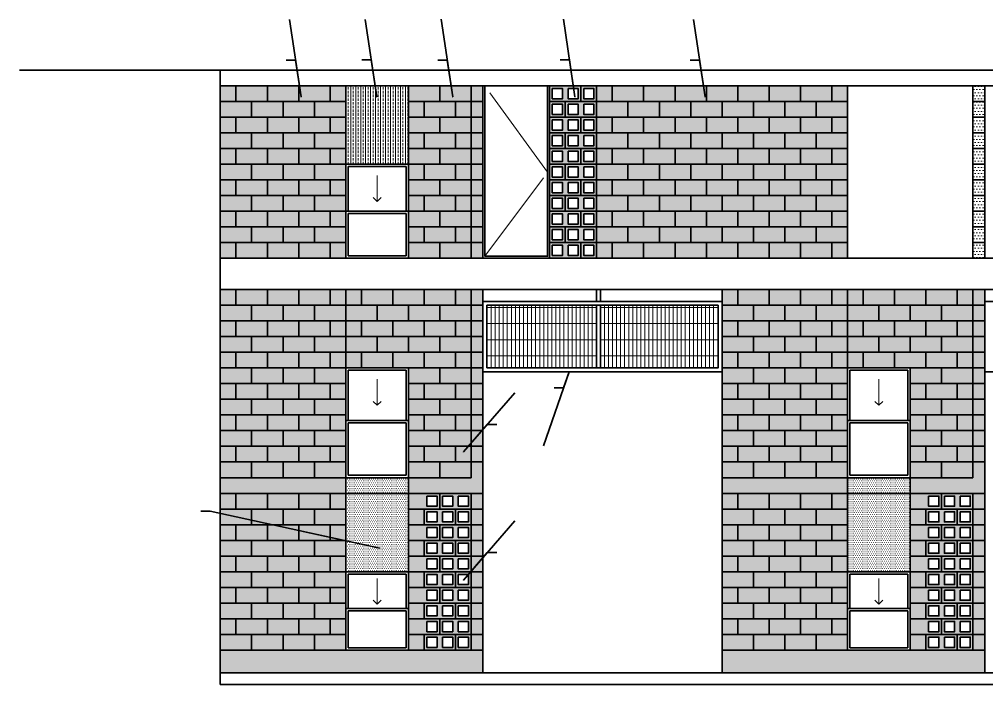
# Model space of a CAD drawing. Header units: metres. Extents: x -255 to -21, y -639 to -244.
# Drawn here: x -46.11 to -33.77, y -267.94 to -259.45 of the extents above; entities that cross this region are included whole.
import ezdxf

# ---------------------------------------------------------------- set-up
doc = ezdxf.new("R2010")
doc.units = ezdxf.units.M
doc.header["$LTSCALE"] = 5
doc.header["$MEASUREMENT"] = 0
doc.linetypes.add('HIDDEN', pattern=[0.375, 0.25, -0.125])
doc.layers.get('0').update_dxf_attribs({"color": 30})
for name, color, linetype, lineweight in [('A-ANNO-NOTE', 7, 'Continuous', 35), ('A-ELEV-MBE1', 7, 'Continuous', 35), ('A-ELEV-OVHD', 3, 'HIDDEN', 18), ('A-ELEV-PATT', 8, 'Continuous', 18), ('A-SECT-MCUT', 7, 'Continuous', 35)]:
    doc.layers.add(name, color=color, linetype=linetype, lineweight=lineweight)
doc.styles.add('E-ROMANS', font='romans.shx', dxfattribs={"width": 0.8})
doc.dimstyles.new('E-0200_TICK_12', dxfattribs={"dimscale": 0.001, "dimtxt": 240, "dimasz": 240, "dimexe": 120, "dimexo": 80, "dimgap": 120, "dimtad": 0, "dimzin": 0, "dimdsep": 46, "dimtxsty": 'E-ROMANS', "dimblk": 'OBLIQUE', "dimcen": 120, "dimclrd": 256, "dimclre": 256, "dimclrt": 256, "dimadec": 0, "dimazin": 0, "dimtfac": 1, "dimtmove": 1, "dimatfit": 3, "dimldrblk": 'OPEN90', "dimfxl": 1, "dimtfill": 1, "dimtolj": 1, "dimtzin": 0, "dimlwd": -1, "dimarcsym": 0})
pattern_1 = [(270, (0, 0), (0.05159375, -9e-18), []), (0, (0, 0), (5e-17, 0.206375), [])]
pattern_2 = [(180, (0, 0), (-0.01984375, -0.0396875), [0, -0.0396875])]

# ---------------------------------------------------------------- blocks, each defined once
blk = doc.blocks.new('_Oblique')
at = {"color": 0, "linetype": 'ByBlock', "lineweight": -2}
blk.add_line((-0.5, -0.5), (0.5, 0.5), dxfattribs=at)

msp = doc.modelspace()

# ---------------------------------------------------------------- hatches: boundary and pattern name
at = {"layer": 'A-ELEV-PATT'}
h = msp.add_hatch(dxfattribs=at)
h.set_pattern_fill('DOTS', color=256, scale=0.025, style=0)
h.set_pattern_definition(pattern_2)
h.paths.add_polyline_path([(-41.143, -262.501), (-40.193, -262.501), (-40.193, -260.301), (-41.143, -260.301)])
h.paths.add_polyline_path([(-43.543, -262.501), (-41.943, -262.501), (-41.943, -260.301), (-43.543, -260.301)])
h = msp.add_hatch(dxfattribs=at)
h.set_pattern_fill('BRASS', color=256, scale=0.01, angle=90, style=0)
h.set_pattern_definition([(270, (-15.4, 0), (0.0635, -1e-17), []), (270, (-15.36825, -6e-18), (0.0635, -1e-17), [0.03175, -0.015875])])
h.paths.add_polyline_path([(-41.943, -261.301), (-41.143, -261.301), (-41.143, -260.301), (-41.943, -260.301)])
h = msp.add_hatch(dxfattribs=at)
h.set_pattern_fill('DOTS', color=256, scale=0.025, style=0)
h.set_pattern_definition(pattern_2)
h.paths.add_polyline_path([(-37.143, -262.501), (-35.543, -262.501), (-35.543, -260.301), (-37.143, -260.301), (-39.343, -260.301), (-39.343, -262.501)])
h.paths.add_polyline_path([(-38.778, -261.536), (-38.778, -261.666), (-38.908, -261.666), (-38.908, -261.536)], flags=16)
h.paths.add_polyline_path([(-38.778, -261.466), (-38.908, -261.466), (-38.908, -261.336), (-38.778, -261.336)], flags=16)
h.paths.add_polyline_path([(-38.778, -261.736), (-38.778, -261.866), (-38.908, -261.866), (-38.908, -261.736)], flags=16)
h.paths.add_polyline_path([(-38.778, -261.266), (-38.908, -261.266), (-38.908, -261.136), (-38.778, -261.136)], flags=16)
h.paths.add_polyline_path([(-38.778, -261.936), (-38.778, -262.066), (-38.908, -262.066), (-38.908, -261.936)], flags=16)
h.paths.add_polyline_path([(-38.778, -261.066), (-38.908, -261.066), (-38.908, -260.936), (-38.778, -260.936)], flags=16)
h.paths.add_polyline_path([(-38.778, -262.136), (-38.778, -262.266), (-38.908, -262.266), (-38.908, -262.136)], flags=16)
h.paths.add_polyline_path([(-38.778, -260.866), (-38.908, -260.866), (-38.908, -260.736), (-38.778, -260.736)], flags=16)
h.paths.add_polyline_path([(-38.978, -261.536), (-38.978, -261.666), (-39.108, -261.666), (-39.108, -261.536)], flags=16)
h.paths.add_polyline_path([(-38.978, -261.466), (-39.108, -261.466), (-39.108, -261.336), (-38.978, -261.336)], flags=16)
h.paths.add_polyline_path([(-38.778, -262.336), (-38.778, -262.466), (-38.908, -262.466), (-38.908, -262.336)], flags=16)
h.paths.add_polyline_path([(-38.978, -261.736), (-38.978, -261.866), (-39.108, -261.866), (-39.108, -261.736)], flags=16)
h.paths.add_polyline_path([(-38.978, -261.266), (-39.108, -261.266), (-39.108, -261.136), (-38.978, -261.136)], flags=16)
h.paths.add_polyline_path([(-38.778, -260.666), (-38.908, -260.666), (-38.908, -260.536), (-38.778, -260.536)], flags=16)
h.paths.add_polyline_path([(-38.978, -261.936), (-38.978, -262.066), (-39.108, -262.066), (-39.108, -261.936)], flags=16)
h.paths.add_polyline_path([(-38.978, -261.066), (-39.108, -261.066), (-39.108, -260.936), (-38.978, -260.936)], flags=16)
h.paths.add_polyline_path([(-38.978, -262.136), (-38.978, -262.266), (-39.108, -262.266), (-39.108, -262.136)], flags=16)
h.paths.add_polyline_path([(-38.978, -260.866), (-39.108, -260.866), (-39.108, -260.736), (-38.978, -260.736)], flags=16)
h.paths.add_polyline_path([(-38.778, -260.466), (-38.908, -260.466), (-38.908, -260.336), (-38.778, -260.336)], flags=16)
h.paths.add_polyline_path([(-38.978, -262.336), (-38.978, -262.466), (-39.108, -262.466), (-39.108, -262.336)], flags=16)
h.paths.add_polyline_path([(-38.978, -260.666), (-39.108, -260.666), (-39.108, -260.536), (-38.978, -260.536)], flags=16)
h.paths.add_polyline_path([(-39.178, -261.536), (-39.178, -261.666), (-39.308, -261.666), (-39.308, -261.536)], flags=16)
h.paths.add_polyline_path([(-39.178, -261.466), (-39.308, -261.466), (-39.308, -261.336), (-39.178, -261.336)], flags=16)
h.paths.add_polyline_path([(-39.178, -261.736), (-39.178, -261.866), (-39.308, -261.866), (-39.308, -261.736)], flags=16)
h.paths.add_polyline_path([(-39.178, -261.266), (-39.308, -261.266), (-39.308, -261.136), (-39.178, -261.136)], flags=16)
h.paths.add_polyline_path([(-39.178, -261.936), (-39.178, -262.066), (-39.308, -262.066), (-39.308, -261.936)], flags=16)
h.paths.add_polyline_path([(-39.178, -261.066), (-39.308, -261.066), (-39.308, -260.936), (-39.178, -260.936)], flags=16)
h.paths.add_polyline_path([(-38.978, -260.466), (-39.108, -260.466), (-39.108, -260.336), (-38.978, -260.336)], flags=16)
h.paths.add_polyline_path([(-39.178, -262.136), (-39.178, -262.266), (-39.308, -262.266), (-39.308, -262.136)], flags=16)
h.paths.add_polyline_path([(-39.178, -260.866), (-39.308, -260.866), (-39.308, -260.736), (-39.178, -260.736)], flags=16)
h.paths.add_polyline_path([(-39.178, -262.336), (-39.178, -262.466), (-39.308, -262.466), (-39.308, -262.336)], flags=16)
h.paths.add_polyline_path([(-39.178, -260.666), (-39.308, -260.666), (-39.308, -260.536), (-39.178, -260.536)], flags=16)
h.paths.add_polyline_path([(-39.178, -260.466), (-39.308, -260.466), (-39.308, -260.336), (-39.178, -260.336)], flags=16)
h = msp.add_hatch(dxfattribs=at)
h.set_pattern_fill('DOTS', color=256, scale=0.025, style=0)
h.set_pattern_definition(pattern_2)
h.paths.add_polyline_path([(-33.943, -262.501), (-33.793, -262.501), (-33.793, -260.301), (-33.943, -260.301)])
h = msp.add_hatch(dxfattribs=at)
h.set_pattern_fill('DOTS', color=256, scale=0.025, style=0)
h.set_pattern_definition([(180, (-12.8, 0), (-0.01984375, -0.0396875), [0, -0.0396875])])
h.paths.add_polyline_path([(-43.543, -267.792), (-40.193, -267.792), (-40.193, -262.901), (-43.543, -262.901)])
h.paths.add_polyline_path([(-41.943, -263.901), (-41.143, -263.901), (-41.143, -267.501), (-41.943, -267.501)], flags=16)
h.paths.add_polyline_path([(-40.908, -265.736), (-40.778, -265.736), (-40.778, -265.866), (-40.908, -265.866)], flags=16)
h.paths.add_polyline_path([(-40.908, -265.666), (-40.908, -265.536), (-40.778, -265.536), (-40.778, -265.666)], flags=16)
h.paths.add_polyline_path([(-40.908, -265.936), (-40.778, -265.936), (-40.778, -266.066), (-40.908, -266.066)], flags=16)
h.paths.add_polyline_path([(-40.908, -266.136), (-40.778, -266.136), (-40.778, -266.266), (-40.908, -266.266)], flags=16)
h.paths.add_polyline_path([(-40.908, -266.336), (-40.778, -266.336), (-40.778, -266.466), (-40.908, -266.466)], flags=16)
h.paths.add_polyline_path([(-40.908, -266.536), (-40.778, -266.536), (-40.778, -266.666), (-40.908, -266.666)], flags=16)
h.paths.add_polyline_path([(-40.708, -265.736), (-40.578, -265.736), (-40.578, -265.866), (-40.708, -265.866)], flags=16)
h.paths.add_polyline_path([(-40.708, -265.666), (-40.708, -265.536), (-40.578, -265.536), (-40.578, -265.666)], flags=16)
h.paths.add_polyline_path([(-40.708, -265.936), (-40.578, -265.936), (-40.578, -266.066), (-40.708, -266.066)], flags=16)
h.paths.add_polyline_path([(-40.708, -266.136), (-40.578, -266.136), (-40.578, -266.266), (-40.708, -266.266)], flags=16)
h.paths.add_polyline_path([(-40.908, -266.736), (-40.778, -266.736), (-40.778, -266.866), (-40.908, -266.866)], flags=16)
h.paths.add_polyline_path([(-40.708, -266.336), (-40.578, -266.336), (-40.578, -266.466), (-40.708, -266.466)], flags=16)
h.paths.add_polyline_path([(-40.708, -266.536), (-40.578, -266.536), (-40.578, -266.666), (-40.708, -266.666)], flags=16)
h.paths.add_polyline_path([(-40.908, -266.936), (-40.778, -266.936), (-40.778, -267.066), (-40.908, -267.066)], flags=16)
h.paths.add_polyline_path([(-40.508, -265.736), (-40.378, -265.736), (-40.378, -265.866), (-40.508, -265.866)], flags=16)
h.paths.add_polyline_path([(-40.508, -265.666), (-40.508, -265.536), (-40.378, -265.536), (-40.378, -265.666)], flags=16)
h.paths.add_polyline_path([(-40.508, -265.936), (-40.378, -265.936), (-40.378, -266.066), (-40.508, -266.066)], flags=16)
h.paths.add_polyline_path([(-40.708, -266.736), (-40.578, -266.736), (-40.578, -266.866), (-40.708, -266.866)], flags=16)
h.paths.add_polyline_path([(-40.508, -266.136), (-40.378, -266.136), (-40.378, -266.266), (-40.508, -266.266)], flags=16)
h.paths.add_polyline_path([(-40.908, -267.136), (-40.778, -267.136), (-40.778, -267.266), (-40.908, -267.266)], flags=16)
h.paths.add_polyline_path([(-40.508, -266.336), (-40.378, -266.336), (-40.378, -266.466), (-40.508, -266.466)], flags=16)
h.paths.add_polyline_path([(-40.708, -266.936), (-40.578, -266.936), (-40.578, -267.066), (-40.708, -267.066)], flags=16)
h.paths.add_polyline_path([(-40.508, -266.536), (-40.378, -266.536), (-40.378, -266.666), (-40.508, -266.666)], flags=16)
h.paths.add_polyline_path([(-40.908, -267.336), (-40.778, -267.336), (-40.778, -267.466), (-40.908, -267.466)], flags=16)
h.paths.add_polyline_path([(-40.508, -266.736), (-40.378, -266.736), (-40.378, -266.866), (-40.508, -266.866)], flags=16)
h.paths.add_polyline_path([(-40.708, -267.136), (-40.578, -267.136), (-40.578, -267.266), (-40.708, -267.266)], flags=16)
h.paths.add_polyline_path([(-40.508, -266.936), (-40.378, -266.936), (-40.378, -267.066), (-40.508, -267.066)], flags=16)
h.paths.add_polyline_path([(-40.708, -267.336), (-40.578, -267.336), (-40.578, -267.466), (-40.708, -267.466)], flags=16)
h.paths.add_polyline_path([(-40.508, -267.136), (-40.378, -267.136), (-40.378, -267.266), (-40.508, -267.266)], flags=16)
h.paths.add_polyline_path([(-40.508, -267.336), (-40.378, -267.336), (-40.378, -267.466), (-40.508, -267.466)], flags=16)
h = msp.add_hatch(dxfattribs=at)
h.set_pattern_fill('DOTS', color=256, scale=0.025, style=0)
h.set_pattern_definition([(180, (-6.4, 0), (-0.01984375, -0.0396875), [0, -0.0396875])])
h.paths.add_polyline_path([(-37.143, -267.792), (-33.793, -267.792), (-33.793, -262.901), (-37.143, -262.901)])
h.paths.add_polyline_path([(-35.543, -263.901), (-34.743, -263.901), (-34.743, -267.501), (-35.543, -267.501)], flags=16)
h.paths.add_polyline_path([(-34.508, -265.736), (-34.378, -265.736), (-34.378, -265.866), (-34.508, -265.866)], flags=16)
h.paths.add_polyline_path([(-34.508, -265.666), (-34.508, -265.536), (-34.378, -265.536), (-34.378, -265.666)], flags=16)
h.paths.add_polyline_path([(-34.508, -265.936), (-34.378, -265.936), (-34.378, -266.066), (-34.508, -266.066)], flags=16)
h.paths.add_polyline_path([(-34.508, -266.136), (-34.378, -266.136), (-34.378, -266.266), (-34.508, -266.266)], flags=16)
h.paths.add_polyline_path([(-34.508, -266.336), (-34.378, -266.336), (-34.378, -266.466), (-34.508, -266.466)], flags=16)
h.paths.add_polyline_path([(-34.508, -266.536), (-34.378, -266.536), (-34.378, -266.666), (-34.508, -266.666)], flags=16)
h.paths.add_polyline_path([(-34.308, -265.736), (-34.178, -265.736), (-34.178, -265.866), (-34.308, -265.866)], flags=16)
h.paths.add_polyline_path([(-34.308, -265.666), (-34.308, -265.536), (-34.178, -265.536), (-34.178, -265.666)], flags=16)
h.paths.add_polyline_path([(-34.308, -265.936), (-34.178, -265.936), (-34.178, -266.066), (-34.308, -266.066)], flags=16)
h.paths.add_polyline_path([(-34.308, -266.136), (-34.178, -266.136), (-34.178, -266.266), (-34.308, -266.266)], flags=16)
h.paths.add_polyline_path([(-34.508, -266.736), (-34.378, -266.736), (-34.378, -266.866), (-34.508, -266.866)], flags=16)
h.paths.add_polyline_path([(-34.308, -266.336), (-34.178, -266.336), (-34.178, -266.466), (-34.308, -266.466)], flags=16)
h.paths.add_polyline_path([(-34.308, -266.536), (-34.178, -266.536), (-34.178, -266.666), (-34.308, -266.666)], flags=16)
h.paths.add_polyline_path([(-34.508, -266.936), (-34.378, -266.936), (-34.378, -267.066), (-34.508, -267.066)], flags=16)
h.paths.add_polyline_path([(-34.108, -265.736), (-33.978, -265.736), (-33.978, -265.866), (-34.108, -265.866)], flags=16)
h.paths.add_polyline_path([(-34.108, -265.666), (-34.108, -265.536), (-33.978, -265.536), (-33.978, -265.666)], flags=16)
h.paths.add_polyline_path([(-34.108, -265.936), (-33.978, -265.936), (-33.978, -266.066), (-34.108, -266.066)], flags=16)
h.paths.add_polyline_path([(-34.308, -266.736), (-34.178, -266.736), (-34.178, -266.866), (-34.308, -266.866)], flags=16)
h.paths.add_polyline_path([(-34.108, -266.136), (-33.978, -266.136), (-33.978, -266.266), (-34.108, -266.266)], flags=16)
h.paths.add_polyline_path([(-34.508, -267.136), (-34.378, -267.136), (-34.378, -267.266), (-34.508, -267.266)], flags=16)
h.paths.add_polyline_path([(-34.108, -266.336), (-33.978, -266.336), (-33.978, -266.466), (-34.108, -266.466)], flags=16)
h.paths.add_polyline_path([(-34.308, -266.936), (-34.178, -266.936), (-34.178, -267.066), (-34.308, -267.066)], flags=16)
h.paths.add_polyline_path([(-34.108, -266.536), (-33.978, -266.536), (-33.978, -266.666), (-34.108, -266.666)], flags=16)
h.paths.add_polyline_path([(-34.508, -267.336), (-34.378, -267.336), (-34.378, -267.466), (-34.508, -267.466)], flags=16)
h.paths.add_polyline_path([(-34.108, -266.736), (-33.978, -266.736), (-33.978, -266.866), (-34.108, -266.866)], flags=16)
h.paths.add_polyline_path([(-34.308, -267.136), (-34.178, -267.136), (-34.178, -267.266), (-34.308, -267.266)], flags=16)
h.paths.add_polyline_path([(-34.108, -266.936), (-33.978, -266.936), (-33.978, -267.066), (-34.108, -267.066)], flags=16)
h.paths.add_polyline_path([(-34.308, -267.336), (-34.178, -267.336), (-34.178, -267.466), (-34.308, -267.466)], flags=16)
h.paths.add_polyline_path([(-34.108, -267.136), (-33.978, -267.136), (-33.978, -267.266), (-34.108, -267.266)], flags=16)
h.paths.add_polyline_path([(-34.108, -267.336), (-33.978, -267.336), (-33.978, -267.466), (-34.108, -267.466)], flags=16)
h = msp.add_hatch(dxfattribs=at)
h.set_pattern_fill('GRATE', color=256, scale=0.065, angle=90, style=0)
h.set_pattern_definition(pattern_1)
h.paths.add_polyline_path([(-40.143, -263.901), (-38.743, -263.901), (-38.743, -263.101), (-40.143, -263.101)])
h = msp.add_hatch(dxfattribs=at)
h.set_pattern_fill('GRATE', color=256, scale=0.065, angle=90, style=0)
h.set_pattern_definition(pattern_1)
h.paths.add_polyline_path([(-37.193, -263.101), (-38.693, -263.101), (-38.693, -263.901), (-37.193, -263.901)])
h = msp.add_hatch(dxfattribs=at)
h.set_pattern_fill('DOTS', color=256, scale=0.015, style=0)
h.set_pattern_definition([(180, (-12.8, 2e-13), (-0.01190625, -0.0238125), [0, -0.0238125])])
h.paths.add_polyline_path([(-41.943, -266.501), (-41.143, -266.501), (-41.143, -265.301), (-41.943, -265.301)])
h = msp.add_hatch(dxfattribs=at)
h.set_pattern_fill('DOTS', color=256, scale=0.015, style=0)
h.set_pattern_definition([(180, (-6.4, 0), (-0.01190625, -0.0238125), [0, -0.0238125])])
h.paths.add_polyline_path([(-35.543, -266.501), (-34.743, -266.501), (-34.743, -265.301), (-35.543, -265.301)])

# ---------------------------------------------------------------- linework, layer by layer
at = {"layer": 'A-ELEV-MBE1'}
for p, q in [((-43.543, -260.301), (-43.543, -260.101)), ((-43.543, -267.942), (-43.543, -260.301)), ((-43.543, -260.301), (-37.143, -260.301)), ((-43.343, -260.501), (-43.343, -260.301)), ((-42.943, -260.501), (-42.943, -260.301)), ((-42.543, -260.501), (-42.543, -260.301)), ((-42.143, -260.501), (-42.143, -260.301)), ((-41.943, -262.501), (-41.943, -260.301)), ((-41.143, -260.301), (-41.143, -262.501)), ((-40.743, -260.501), (-40.743, -260.301)), ((-40.343, -262.501), (-40.343, -260.301)), ((-40.193, -262.501), (-40.193, -260.301)), ((-39.343, -262.501), (-39.343, -260.301)), ((-38.943, -260.501), (-38.943, -260.301)), ((-38.743, -262.501), (-38.743, -260.301)), ((-38.543, -260.501), (-38.543, -260.301)), ((-38.143, -260.501), (-38.143, -260.301)), ((-37.743, -260.501), (-37.743, -260.301)), ((-37.343, -260.501), (-37.343, -260.301)), ((-37.143, -260.301), (-24.193, -260.301)), ((-36.943, -260.501), (-36.943, -260.301)), ((-36.543, -260.501), (-36.543, -260.301)), ((-36.143, -260.501), (-36.143, -260.301)), ((-35.743, -260.501), (-35.743, -260.301)), ((-35.647, -260.301), (-34.797, -260.301)), ((-35.543, -262.501), (-35.543, -260.301)), ((-33.943, -262.501), (-33.943, -260.301)), ((-33.793, -262.501), (-33.793, -260.301)), ((-43.543, -260.501), (-41.943, -260.501)), ((-43.143, -260.701), (-43.143, -260.501)), ((-42.743, -260.701), (-42.743, -260.501)), ((-42.343, -260.701), (-42.343, -260.501)), ((-41.143, -260.501), (-40.193, -260.501)), ((-40.943, -260.701), (-40.943, -260.501)), ((-40.543, -260.701), (-40.543, -260.501)), ((-38.743, -260.501), (-39.343, -260.501)), ((-39.143, -260.701), (-39.143, -260.501)), ((-38.743, -260.501), (-35.543, -260.501)), ((-38.343, -260.701), (-38.343, -260.501)), ((-37.943, -260.701), (-37.943, -260.501)), ((-37.543, -260.701), (-37.543, -260.501)), ((-37.143, -260.701), (-37.143, -260.501)), ((-36.743, -260.701), (-36.743, -260.501)), ((-36.343, -260.701), (-36.343, -260.501)), ((-35.943, -260.701), (-35.943, -260.501)), ((-33.943, -260.501), (-33.793, -260.501)), ((-43.543, -260.701), (-41.943, -260.701)), ((-43.343, -260.901), (-43.343, -260.701)), ((-42.943, -260.901), (-42.943, -260.701)), ((-42.543, -260.901), (-42.543, -260.701)), ((-42.143, -260.901), (-42.143, -260.701)), ((-41.143, -260.701), (-40.193, -260.701)), ((-40.743, -260.901), (-40.743, -260.701)), ((-38.743, -260.701), (-39.343, -260.701)), ((-38.943, -260.901), (-38.943, -260.701)), ((-38.743, -260.701), (-35.543, -260.701)), ((-38.543, -260.901), (-38.543, -260.701)), ((-38.143, -260.901), (-38.143, -260.701)), ((-37.743, -260.901), (-37.743, -260.701)), ((-37.343, -260.901), (-37.343, -260.701)), ((-36.943, -260.901), (-36.943, -260.701)), ((-36.543, -260.901), (-36.543, -260.701)), ((-36.143, -260.901), (-36.143, -260.701)), ((-35.743, -260.901), (-35.743, -260.701)), ((-33.943, -260.701), (-33.793, -260.701)), ((-43.543, -260.901), (-41.943, -260.901)), ((-43.143, -261.101), (-43.143, -260.901)), ((-42.743, -261.101), (-42.743, -260.901)), ((-42.343, -261.101), (-42.343, -260.901)), ((-41.143, -260.901), (-40.193, -260.901)), ((-40.943, -261.101), (-40.943, -260.901)), ((-40.543, -261.101), (-40.543, -260.901)), ((-38.743, -260.901), (-39.343, -260.901)), ((-39.143, -261.101), (-39.143, -260.901)), ((-38.743, -260.901), (-35.543, -260.901)), ((-38.343, -261.101), (-38.343, -260.901)), ((-37.943, -261.101), (-37.943, -260.901)), ((-37.543, -261.101), (-37.543, -260.901)), ((-37.143, -261.101), (-37.143, -260.901)), ((-36.743, -261.101), (-36.743, -260.901)), ((-36.343, -261.101), (-36.343, -260.901)), ((-35.943, -261.101), (-35.943, -260.901)), ((-33.943, -260.901), (-33.793, -260.901)), ((-43.543, -261.101), (-41.943, -261.101)), ((-43.343, -261.301), (-43.343, -261.101)), ((-42.943, -261.301), (-42.943, -261.101)), ((-42.543, -261.301), (-42.543, -261.101)), ((-42.143, -261.301), (-42.143, -261.101)), ((-41.143, -261.101), (-40.193, -261.101)), ((-40.743, -261.301), (-40.743, -261.101)), ((-38.743, -261.101), (-39.343, -261.101)), ((-38.943, -261.301), (-38.943, -261.101)), ((-38.743, -261.101), (-35.543, -261.101)), ((-38.543, -261.301), (-38.543, -261.101)), ((-38.143, -261.301), (-38.143, -261.101)), ((-37.743, -261.301), (-37.743, -261.101)), ((-37.343, -261.301), (-37.343, -261.101)), ((-36.943, -261.301), (-36.943, -261.101)), ((-36.543, -261.301), (-36.543, -261.101)), ((-36.143, -261.301), (-36.143, -261.101)), ((-35.743, -261.301), (-35.743, -261.101)), ((-33.943, -261.101), (-33.793, -261.101)), ((-43.543, -261.301), (-41.943, -261.301)), ((-43.143, -261.501), (-43.143, -261.301)), ((-42.743, -261.501), (-42.743, -261.301)), ((-42.343, -261.501), (-42.343, -261.301)), ((-41.943, -261.301), (-41.143, -261.301)), ((-41.143, -261.301), (-40.193, -261.301)), ((-40.943, -261.501), (-40.943, -261.301)), ((-40.543, -261.501), (-40.543, -261.301)), ((-38.743, -261.301), (-39.343, -261.301)), ((-39.143, -261.501), (-39.143, -261.301)), ((-38.743, -261.301), (-35.543, -261.301)), ((-38.343, -261.501), (-38.343, -261.301)), ((-37.943, -261.501), (-37.943, -261.301)), ((-37.543, -261.501), (-37.543, -261.301)), ((-37.143, -261.501), (-37.143, -261.301)), ((-36.743, -261.501), (-36.743, -261.301)), ((-36.343, -261.501), (-36.343, -261.301)), ((-35.943, -261.501), (-35.943, -261.301)), ((-33.943, -261.301), (-33.793, -261.301)), ((-41.913, -261.331), (-41.173, -261.331)), ((-41.913, -261.901), (-41.913, -261.331)), ((-41.173, -261.901), (-41.173, -261.331)), ((-43.543, -261.501), (-41.943, -261.501)), ((-43.343, -261.701), (-43.343, -261.501)), ((-42.943, -261.701), (-42.943, -261.501)), ((-42.543, -261.701), (-42.543, -261.501)), ((-42.143, -261.701), (-42.143, -261.501)), ((-41.143, -261.501), (-40.193, -261.501)), ((-40.743, -261.701), (-40.743, -261.501)), ((-38.743, -261.501), (-39.343, -261.501)), ((-38.943, -261.701), (-38.943, -261.501)), ((-38.743, -261.501), (-35.543, -261.501)), ((-38.543, -261.701), (-38.543, -261.501)), ((-38.143, -261.701), (-38.143, -261.501)), ((-37.743, -261.701), (-37.743, -261.501)), ((-37.343, -261.701), (-37.343, -261.501)), ((-36.943, -261.701), (-36.943, -261.501)), ((-36.543, -261.701), (-36.543, -261.501)), ((-36.143, -261.701), (-36.143, -261.501)), ((-35.743, -261.701), (-35.743, -261.501)), ((-33.943, -261.501), (-33.793, -261.501)), ((-43.543, -261.701), (-41.943, -261.701)), ((-43.143, -261.901), (-43.143, -261.701)), ((-42.743, -261.901), (-42.743, -261.701)), ((-42.343, -261.901), (-42.343, -261.701)), ((-41.143, -261.701), (-40.193, -261.701)), ((-40.943, -261.901), (-40.943, -261.701)), ((-40.543, -261.901), (-40.543, -261.701)), ((-38.743, -261.701), (-39.343, -261.701)), ((-39.143, -261.901), (-39.143, -261.701)), ((-38.743, -261.701), (-35.543, -261.701)), ((-38.343, -261.901), (-38.343, -261.701)), ((-37.943, -261.901), (-37.943, -261.701)), ((-37.543, -261.901), (-37.543, -261.701)), ((-37.143, -261.901), (-37.143, -261.701)), ((-36.743, -261.901), (-36.743, -261.701)), ((-36.343, -261.901), (-36.343, -261.701)), ((-35.943, -261.901), (-35.943, -261.701)), ((-33.943, -261.701), (-33.793, -261.701)), ((-43.543, -261.901), (-41.943, -261.901)), ((-43.343, -262.101), (-43.343, -261.901)), ((-42.943, -262.101), (-42.943, -261.901)), ((-42.543, -262.101), (-42.543, -261.901)), ((-42.143, -262.101), (-42.143, -261.901)), ((-41.343, -261.901), (-40.193, -261.901)), ((-40.743, -262.101), (-40.743, -261.901)), ((-38.743, -261.901), (-39.343, -261.901)), ((-38.943, -262.101), (-38.943, -261.901)), ((-38.743, -261.901), (-35.543, -261.901)), ((-38.543, -262.101), (-38.543, -261.901)), ((-38.143, -262.101), (-38.143, -261.901)), ((-37.743, -262.101), (-37.743, -261.901)), ((-37.343, -262.101), (-37.343, -261.901)), ((-36.943, -262.101), (-36.943, -261.901)), ((-36.543, -262.101), (-36.543, -261.901)), ((-36.143, -262.101), (-36.143, -261.901)), ((-35.743, -262.101), (-35.743, -261.901)), ((-33.943, -261.901), (-33.793, -261.901)), ((-41.913, -262.471), (-41.913, -261.931)), ((-41.173, -262.471), (-41.173, -261.931)), ((-43.543, -262.101), (-41.943, -262.101)), ((-43.143, -262.301), (-43.143, -262.101)), ((-42.743, -262.301), (-42.743, -262.101)), ((-42.343, -262.301), (-42.343, -262.101)), ((-41.143, -262.101), (-40.193, -262.101)), ((-40.943, -262.301), (-40.943, -262.101)), ((-40.543, -262.301), (-40.543, -262.101)), ((-38.743, -262.101), (-39.343, -262.101)), ((-39.143, -262.301), (-39.143, -262.101)), ((-38.743, -262.101), (-35.543, -262.101)), ((-38.343, -262.301), (-38.343, -262.101)), ((-37.943, -262.301), (-37.943, -262.101)), ((-37.543, -262.301), (-37.543, -262.101)), ((-37.143, -262.301), (-37.143, -262.101)), ((-36.743, -262.301), (-36.743, -262.101)), ((-36.343, -262.301), (-36.343, -262.101)), ((-35.943, -262.301), (-35.943, -262.101)), ((-33.943, -262.101), (-33.793, -262.101)), ((-43.543, -262.301), (-41.943, -262.301)), ((-43.343, -262.501), (-43.343, -262.301)), ((-42.943, -262.501), (-42.943, -262.301)), ((-42.543, -262.501), (-42.543, -262.301)), ((-42.143, -262.501), (-42.143, -262.301)), ((-41.143, -262.301), (-40.193, -262.301)), ((-40.743, -262.501), (-40.743, -262.301)), ((-38.743, -262.301), (-39.343, -262.301)), ((-38.943, -262.501), (-38.943, -262.301)), ((-38.743, -262.301), (-35.543, -262.301)), ((-38.543, -262.501), (-38.543, -262.301)), ((-38.143, -262.501), (-38.143, -262.301)), ((-37.743, -262.501), (-37.743, -262.301)), ((-37.343, -262.501), (-37.343, -262.301)), ((-36.943, -262.501), (-36.943, -262.301)), ((-36.543, -262.501), (-36.543, -262.301)), ((-36.143, -262.501), (-36.143, -262.301)), ((-35.743, -262.501), (-35.743, -262.301)), ((-33.943, -262.301), (-33.793, -262.301)), ((-43.543, -262.501), (-37.143, -262.501)), ((-41.913, -262.471), (-41.173, -262.471)), ((-37.143, -262.501), (-24.193, -262.501)), ((-43.543, -262.901), (-37.143, -262.901)), ((-43.343, -263.101), (-43.343, -262.901)), ((-42.943, -263.101), (-42.943, -262.901)), ((-42.543, -263.101), (-42.543, -262.901)), ((-42.143, -263.101), (-42.143, -262.901)), ((-41.943, -263.901), (-41.943, -262.901)), ((-41.743, -263.101), (-41.743, -262.901)), ((-41.343, -263.101), (-41.343, -262.901)), ((-40.943, -263.101), (-40.943, -262.901)), ((-40.543, -263.101), (-40.543, -262.901)), ((-40.343, -265.101), (-40.343, -262.901)), ((-40.193, -267.792), (-40.193, -262.901)), ((-37.143, -262.901), (-30.743, -262.901)), ((-37.143, -267.792), (-37.143, -262.901)), ((-36.943, -263.101), (-36.943, -262.901)), ((-36.543, -263.101), (-36.543, -262.901)), ((-36.143, -263.101), (-36.143, -262.901)), ((-35.743, -263.101), (-35.743, -262.901)), ((-35.543, -263.901), (-35.543, -262.901)), ((-35.343, -263.101), (-35.343, -262.901)), ((-34.943, -263.101), (-34.943, -262.901)), ((-34.543, -263.101), (-34.543, -262.901)), ((-34.143, -263.101), (-34.143, -262.901)), ((-33.943, -265.101), (-33.943, -262.901)), ((-33.793, -267.792), (-33.793, -262.901)), ((-43.543, -263.101), (-41.943, -263.101)), ((-43.143, -263.301), (-43.143, -263.101)), ((-42.743, -263.301), (-42.743, -263.101)), ((-42.343, -263.301), (-42.343, -263.101)), ((-41.943, -263.101), (-40.343, -263.101)), ((-41.543, -263.301), (-41.543, -263.101)), ((-41.143, -263.301), (-41.143, -263.101)), ((-40.743, -263.301), (-40.743, -263.101)), ((-40.343, -263.101), (-40.193, -263.101)), ((-40.193, -263.051), (-37.143, -263.051)), ((-37.143, -263.051), (-40.193, -263.051)), ((-37.143, -263.101), (-35.543, -263.101)), ((-36.743, -263.301), (-36.743, -263.101)), ((-36.343, -263.301), (-36.343, -263.101)), ((-35.943, -263.301), (-35.943, -263.101)), ((-35.543, -263.101), (-33.943, -263.101)), ((-35.143, -263.301), (-35.143, -263.101)), ((-34.743, -263.301), (-34.743, -263.101)), ((-34.343, -263.301), (-34.343, -263.101)), ((-33.943, -263.101), (-33.793, -263.101)), ((-33.793, -263.051), (-30.743, -263.051)), ((-30.743, -263.051), (-33.793, -263.051)), ((-43.543, -263.301), (-41.943, -263.301)), ((-43.343, -263.501), (-43.343, -263.301)), ((-42.943, -263.501), (-42.943, -263.301)), ((-42.543, -263.501), (-42.543, -263.301)), ((-42.143, -263.501), (-42.143, -263.301)), ((-41.943, -263.301), (-40.343, -263.301)), ((-41.743, -263.501), (-41.743, -263.301)), ((-41.343, -263.501), (-41.343, -263.301)), ((-40.943, -263.501), (-40.943, -263.301)), ((-40.543, -263.501), (-40.543, -263.301)), ((-40.343, -263.301), (-40.193, -263.301)), ((-37.143, -263.301), (-35.543, -263.301)), ((-36.943, -263.501), (-36.943, -263.301)), ((-36.543, -263.501), (-36.543, -263.301)), ((-36.143, -263.501), (-36.143, -263.301)), ((-35.743, -263.501), (-35.743, -263.301)), ((-35.543, -263.301), (-33.943, -263.301)), ((-35.343, -263.501), (-35.343, -263.301)), ((-34.943, -263.501), (-34.943, -263.301)), ((-34.543, -263.501), (-34.543, -263.301)), ((-34.143, -263.501), (-34.143, -263.301)), ((-33.943, -263.301), (-33.793, -263.301)), ((-43.543, -263.501), (-41.943, -263.501)), ((-43.143, -263.701), (-43.143, -263.501)), ((-42.743, -263.701), (-42.743, -263.501)), ((-42.343, -263.701), (-42.343, -263.501)), ((-41.943, -263.501), (-40.343, -263.501)), ((-41.543, -263.701), (-41.543, -263.501)), ((-41.143, -263.701), (-41.143, -263.501)), ((-40.743, -263.701), (-40.743, -263.501)), ((-40.343, -263.501), (-40.193, -263.501)), ((-37.143, -263.501), (-35.543, -263.501)), ((-36.743, -263.701), (-36.743, -263.501)), ((-36.343, -263.701), (-36.343, -263.501)), ((-35.943, -263.701), (-35.943, -263.501)), ((-35.543, -263.501), (-33.943, -263.501)), ((-35.143, -263.701), (-35.143, -263.501)), ((-34.743, -263.701), (-34.743, -263.501)), ((-34.343, -263.701), (-34.343, -263.501)), ((-33.943, -263.501), (-33.793, -263.501)), ((-43.543, -263.701), (-41.943, -263.701)), ((-43.343, -263.901), (-43.343, -263.701)), ((-42.943, -263.901), (-42.943, -263.701)), ((-42.543, -263.901), (-42.543, -263.701)), ((-42.143, -263.901), (-42.143, -263.701)), ((-41.943, -263.701), (-40.343, -263.701)), ((-41.743, -263.901), (-41.743, -263.701)), ((-41.343, -263.901), (-41.343, -263.701)), ((-40.943, -263.901), (-40.943, -263.701)), ((-40.543, -263.901), (-40.543, -263.701)), ((-40.343, -263.701), (-40.193, -263.701)), ((-37.143, -263.701), (-35.543, -263.701)), ((-36.943, -263.901), (-36.943, -263.701)), ((-36.543, -263.901), (-36.543, -263.701)), ((-36.143, -263.901), (-36.143, -263.701)), ((-35.743, -263.901), (-35.743, -263.701)), ((-35.543, -263.701), (-33.943, -263.701)), ((-35.343, -263.901), (-35.343, -263.701)), ((-34.943, -263.901), (-34.943, -263.701)), ((-34.543, -263.901), (-34.543, -263.701)), ((-34.143, -263.901), (-34.143, -263.701)), ((-33.943, -263.701), (-33.793, -263.701)), ((-43.543, -263.901), (-41.943, -263.901)), ((-43.143, -264.101), (-43.143, -263.901)), ((-42.743, -264.101), (-42.743, -263.901)), ((-42.343, -264.101), (-42.343, -263.901)), ((-41.943, -263.901), (-41.143, -263.901)), ((-41.943, -265.301), (-41.943, -263.901)), ((-41.143, -263.901), (-40.343, -263.901)), ((-41.143, -265.301), (-41.143, -263.901)), ((-40.743, -264.101), (-40.743, -263.901)), ((-40.343, -263.901), (-40.193, -263.901)), ((-37.143, -263.901), (-35.543, -263.901)), ((-36.743, -264.101), (-36.743, -263.901)), ((-36.343, -264.101), (-36.343, -263.901)), ((-35.943, -264.101), (-35.943, -263.901)), ((-35.543, -263.901), (-34.743, -263.901)), ((-35.543, -265.301), (-35.543, -263.901)), ((-34.743, -263.901), (-33.943, -263.901)), ((-34.743, -265.301), (-34.743, -263.901)), ((-34.343, -264.101), (-34.343, -263.901)), ((-33.943, -263.901), (-33.793, -263.901)), ((-41.913, -263.931), (-41.173, -263.931)), ((-41.913, -264.571), (-41.913, -263.931)), ((-41.173, -264.571), (-41.173, -263.931)), ((-40.193, -263.951), (-37.143, -263.951)), ((-35.513, -263.931), (-34.773, -263.931)), ((-35.513, -264.571), (-35.513, -263.931)), ((-34.773, -264.571), (-34.773, -263.931)), ((-33.793, -263.951), (-30.743, -263.951)), ((-43.543, -264.101), (-41.943, -264.101)), ((-43.343, -264.301), (-43.343, -264.101)), ((-42.943, -264.301), (-42.943, -264.101)), ((-42.543, -264.301), (-42.543, -264.101)), ((-42.143, -264.301), (-42.143, -264.101)), ((-41.143, -264.101), (-40.343, -264.101)), ((-40.943, -264.301), (-40.943, -264.101)), ((-40.543, -264.301), (-40.543, -264.101)), ((-40.343, -264.101), (-40.193, -264.101)), ((-37.143, -264.101), (-35.543, -264.101)), ((-36.943, -264.301), (-36.943, -264.101)), ((-36.543, -264.301), (-36.543, -264.101)), ((-36.143, -264.301), (-36.143, -264.101)), ((-35.743, -264.301), (-35.743, -264.101)), ((-34.743, -264.101), (-33.943, -264.101)), ((-34.543, -264.301), (-34.543, -264.101)), ((-34.143, -264.301), (-34.143, -264.101)), ((-33.943, -264.101), (-33.793, -264.101)), ((-43.543, -264.301), (-41.943, -264.301)), ((-43.143, -264.501), (-43.143, -264.301)), ((-42.743, -264.501), (-42.743, -264.301)), ((-42.343, -264.501), (-42.343, -264.301)), ((-41.143, -264.301), (-40.343, -264.301)), ((-40.743, -264.501), (-40.743, -264.301)), ((-40.343, -264.301), (-40.193, -264.301)), ((-37.143, -264.301), (-35.543, -264.301)), ((-36.743, -264.501), (-36.743, -264.301)), ((-36.343, -264.501), (-36.343, -264.301)), ((-35.943, -264.501), (-35.943, -264.301)), ((-34.743, -264.301), (-33.943, -264.301)), ((-34.343, -264.501), (-34.343, -264.301)), ((-33.943, -264.301), (-33.793, -264.301)), ((-43.543, -264.501), (-41.943, -264.501)), ((-43.343, -264.701), (-43.343, -264.501)), ((-42.943, -264.701), (-42.943, -264.501)), ((-42.543, -264.701), (-42.543, -264.501)), ((-42.143, -264.701), (-42.143, -264.501)), ((-41.143, -264.501), (-40.343, -264.501)), ((-40.943, -264.701), (-40.943, -264.501)), ((-40.543, -264.701), (-40.543, -264.501)), ((-40.343, -264.501), (-40.193, -264.501)), ((-37.143, -264.501), (-35.543, -264.501)), ((-36.943, -264.701), (-36.943, -264.501)), ((-36.543, -264.701), (-36.543, -264.501)), ((-36.143, -264.701), (-36.143, -264.501)), ((-35.743, -264.701), (-35.743, -264.501)), ((-34.743, -264.501), (-33.943, -264.501)), ((-34.543, -264.701), (-34.543, -264.501)), ((-34.143, -264.701), (-34.143, -264.501)), ((-33.943, -264.501), (-33.793, -264.501)), ((-41.913, -265.271), (-41.913, -264.601)), ((-41.173, -265.271), (-41.173, -264.601)), ((-35.513, -265.271), (-35.513, -264.601)), ((-34.773, -265.271), (-34.773, -264.601)), ((-43.543, -264.701), (-41.943, -264.701)), ((-43.143, -264.901), (-43.143, -264.701)), ((-42.743, -264.901), (-42.743, -264.701)), ((-42.343, -264.901), (-42.343, -264.701)), ((-41.143, -264.701), (-40.343, -264.701)), ((-40.743, -264.901), (-40.743, -264.701)), ((-40.343, -264.701), (-40.193, -264.701)), ((-37.143, -264.701), (-35.543, -264.701)), ((-36.743, -264.901), (-36.743, -264.701)), ((-36.343, -264.901), (-36.343, -264.701)), ((-35.943, -264.901), (-35.943, -264.701)), ((-34.743, -264.701), (-33.943, -264.701)), ((-34.343, -264.901), (-34.343, -264.701)), ((-33.943, -264.701), (-33.793, -264.701)), ((-43.543, -264.901), (-41.943, -264.901)), ((-43.343, -265.101), (-43.343, -264.901)), ((-42.943, -265.101), (-42.943, -264.901)), ((-42.543, -265.101), (-42.543, -264.901)), ((-42.143, -265.101), (-42.143, -264.901)), ((-41.143, -264.901), (-40.343, -264.901)), ((-40.943, -265.101), (-40.943, -264.901)), ((-40.543, -265.101), (-40.543, -264.901)), ((-40.343, -264.901), (-40.193, -264.901)), ((-37.143, -264.901), (-35.543, -264.901)), ((-36.943, -265.101), (-36.943, -264.901)), ((-36.543, -265.101), (-36.543, -264.901)), ((-36.143, -265.101), (-36.143, -264.901)), ((-35.743, -265.101), (-35.743, -264.901)), ((-34.743, -264.901), (-33.943, -264.901)), ((-34.543, -265.101), (-34.543, -264.901)), ((-34.143, -265.101), (-34.143, -264.901)), ((-33.943, -264.901), (-33.793, -264.901)), ((-43.543, -265.101), (-41.943, -265.101)), ((-43.143, -265.301), (-43.143, -265.101)), ((-42.743, -265.301), (-42.743, -265.101)), ((-42.343, -265.301), (-42.343, -265.101)), ((-41.143, -265.101), (-40.343, -265.101)), ((-40.743, -265.301), (-40.743, -265.101)), ((-40.343, -265.301), (-40.343, -265.101)), ((-40.343, -265.101), (-40.193, -265.101)), ((-37.143, -265.101), (-35.543, -265.101)), ((-36.743, -265.301), (-36.743, -265.101)), ((-36.343, -265.301), (-36.343, -265.101)), ((-35.943, -265.301), (-35.943, -265.101)), ((-34.743, -265.101), (-33.943, -265.101)), ((-34.343, -265.301), (-34.343, -265.101)), ((-33.943, -265.301), (-33.943, -265.101)), ((-33.943, -265.101), (-33.793, -265.101)), ((-40.343, -265.301), (-43.543, -265.301)), ((-41.943, -267.501), (-41.943, -265.301)), ((-41.943, -265.301), (-41.143, -265.301)), ((-41.913, -265.271), (-41.173, -265.271)), ((-41.143, -267.501), (-41.143, -265.301)), ((-33.943, -265.301), (-37.143, -265.301)), ((-35.543, -267.501), (-35.543, -265.301)), ((-35.543, -265.301), (-34.743, -265.301)), ((-35.513, -265.271), (-34.773, -265.271)), ((-34.743, -267.501), (-34.743, -265.301)), ((-40.193, -265.501), (-43.543, -265.501)), ((-43.343, -265.701), (-43.343, -265.501)), ((-42.943, -265.701), (-42.943, -265.501)), ((-42.543, -265.701), (-42.543, -265.501)), ((-42.143, -265.701), (-42.143, -265.501)), ((-40.743, -265.501), (-40.743, -265.701)), ((-40.343, -265.501), (-40.343, -267.501)), ((-33.793, -265.501), (-37.143, -265.501)), ((-36.943, -265.701), (-36.943, -265.501)), ((-36.543, -265.701), (-36.543, -265.501)), ((-36.143, -265.701), (-36.143, -265.501)), ((-35.743, -265.701), (-35.743, -265.501)), ((-34.343, -265.501), (-34.343, -265.701)), ((-33.943, -265.501), (-33.943, -267.501)), ((-43.543, -265.701), (-41.943, -265.701)), ((-43.143, -265.901), (-43.143, -265.701)), ((-42.743, -265.901), (-42.743, -265.701)), ((-42.343, -265.901), (-42.343, -265.701)), ((-41.143, -265.701), (-40.343, -265.701)), ((-40.943, -265.701), (-40.943, -265.901)), ((-40.543, -265.701), (-40.543, -265.901)), ((-40.343, -265.701), (-40.193, -265.701)), ((-37.143, -265.701), (-35.543, -265.701)), ((-36.743, -265.901), (-36.743, -265.701)), ((-36.343, -265.901), (-36.343, -265.701)), ((-35.943, -265.901), (-35.943, -265.701)), ((-34.743, -265.701), (-33.943, -265.701)), ((-34.543, -265.701), (-34.543, -265.901)), ((-34.143, -265.701), (-34.143, -265.901)), ((-33.943, -265.701), (-33.793, -265.701)), ((-43.543, -265.901), (-41.943, -265.901)), ((-43.343, -266.101), (-43.343, -265.901)), ((-42.943, -266.101), (-42.943, -265.901)), ((-42.543, -266.101), (-42.543, -265.901)), ((-42.143, -266.101), (-42.143, -265.901)), ((-41.143, -265.901), (-40.343, -265.901)), ((-40.743, -265.901), (-40.743, -266.101)), ((-40.343, -265.901), (-40.193, -265.901)), ((-37.143, -265.901), (-35.543, -265.901)), ((-36.943, -266.101), (-36.943, -265.901)), ((-36.543, -266.101), (-36.543, -265.901)), ((-36.143, -266.101), (-36.143, -265.901)), ((-35.743, -266.101), (-35.743, -265.901)), ((-34.743, -265.901), (-33.943, -265.901)), ((-34.343, -265.901), (-34.343, -266.101)), ((-33.943, -265.901), (-33.793, -265.901)), ((-43.543, -266.101), (-41.943, -266.101)), ((-43.143, -266.301), (-43.143, -266.101)), ((-42.743, -266.301), (-42.743, -266.101)), ((-42.343, -266.301), (-42.343, -266.101)), ((-41.143, -266.101), (-40.343, -266.101)), ((-40.943, -266.101), (-40.943, -266.301)), ((-40.543, -266.101), (-40.543, -266.301)), ((-40.343, -266.101), (-40.193, -266.101)), ((-37.143, -266.101), (-35.543, -266.101)), ((-36.743, -266.301), (-36.743, -266.101)), ((-36.343, -266.301), (-36.343, -266.101)), ((-35.943, -266.301), (-35.943, -266.101)), ((-34.743, -266.101), (-33.943, -266.101)), ((-34.543, -266.101), (-34.543, -266.301)), ((-34.543, -266.101), (-34.543, -266.301)), ((-34.143, -266.101), (-34.143, -266.301)), ((-34.143, -266.101), (-34.143, -266.301)), ((-33.943, -266.101), (-33.793, -266.101)), ((-43.543, -266.301), (-41.943, -266.301)), ((-43.343, -266.501), (-43.343, -266.301)), ((-42.943, -266.501), (-42.943, -266.301)), ((-42.543, -266.501), (-42.543, -266.301)), ((-42.143, -266.501), (-42.143, -266.301)), ((-41.143, -266.301), (-40.343, -266.301)), ((-40.743, -266.301), (-40.743, -266.501)), ((-40.343, -266.301), (-40.193, -266.301)), ((-37.143, -266.301), (-35.543, -266.301)), ((-36.943, -266.501), (-36.943, -266.301)), ((-36.543, -266.501), (-36.543, -266.301)), ((-36.143, -266.501), (-36.143, -266.301)), ((-35.743, -266.501), (-35.743, -266.301)), ((-34.743, -266.301), (-33.943, -266.301)), ((-34.343, -266.301), (-34.343, -266.501)), ((-34.343, -266.301), (-34.343, -266.501)), ((-33.943, -266.301), (-33.793, -266.301)), ((-43.543, -266.501), (-41.943, -266.501)), ((-43.143, -266.701), (-43.143, -266.501)), ((-42.743, -266.701), (-42.743, -266.501)), ((-42.343, -266.701), (-42.343, -266.501)), ((-41.943, -266.501), (-41.143, -266.501)), ((-41.913, -266.531), (-41.173, -266.531)), ((-41.913, -266.971), (-41.913, -266.531)), ((-41.173, -266.971), (-41.173, -266.531)), ((-41.143, -266.501), (-40.343, -266.501)), ((-40.943, -266.501), (-40.943, -266.701)), ((-40.543, -266.501), (-40.543, -266.701)), ((-40.343, -266.501), (-40.193, -266.501)), ((-37.143, -266.501), (-35.543, -266.501)), ((-36.743, -266.701), (-36.743, -266.501)), ((-36.343, -266.701), (-36.343, -266.501)), ((-35.943, -266.701), (-35.943, -266.501)), ((-35.543, -266.501), (-34.743, -266.501)), ((-35.513, -266.531), (-34.773, -266.531)), ((-35.513, -266.971), (-35.513, -266.531)), ((-34.773, -266.971), (-34.773, -266.531)), ((-34.743, -266.501), (-33.943, -266.501)), ((-34.543, -266.501), (-34.543, -266.701)), ((-34.543, -266.501), (-34.543, -266.701)), ((-34.143, -266.501), (-34.143, -266.701)), ((-34.143, -266.501), (-34.143, -266.701)), ((-33.943, -266.501), (-33.793, -266.501)), ((-43.543, -266.701), (-41.943, -266.701)), ((-43.343, -266.901), (-43.343, -266.701)), ((-42.943, -266.901), (-42.943, -266.701)), ((-42.543, -266.901), (-42.543, -266.701)), ((-42.143, -266.901), (-42.143, -266.701)), ((-41.143, -266.701), (-40.343, -266.701)), ((-40.743, -266.701), (-40.743, -266.901)), ((-40.343, -266.701), (-40.193, -266.701)), ((-37.143, -266.701), (-35.543, -266.701)), ((-36.943, -266.901), (-36.943, -266.701)), ((-36.543, -266.901), (-36.543, -266.701)), ((-36.143, -266.901), (-36.143, -266.701)), ((-35.743, -266.901), (-35.743, -266.701)), ((-34.743, -266.701), (-33.943, -266.701)), ((-34.343, -266.701), (-34.343, -266.901)), ((-34.343, -266.701), (-34.343, -266.901)), ((-33.943, -266.701), (-33.793, -266.701)), ((-43.543, -266.901), (-41.943, -266.901)), ((-43.143, -267.101), (-43.143, -266.901)), ((-42.743, -267.101), (-42.743, -266.901)), ((-42.343, -267.101), (-42.343, -266.901)), ((-41.143, -266.901), (-40.343, -266.901)), ((-40.943, -266.901), (-40.943, -267.101)), ((-40.543, -266.901), (-40.543, -267.101)), ((-40.343, -266.901), (-40.193, -266.901)), ((-37.143, -266.901), (-35.543, -266.901)), ((-36.743, -267.101), (-36.743, -266.901)), ((-36.343, -267.101), (-36.343, -266.901)), ((-35.943, -267.101), (-35.943, -266.901)), ((-34.743, -266.901), (-33.943, -266.901)), ((-34.543, -266.901), (-34.543, -267.101)), ((-34.543, -266.901), (-34.543, -267.101)), ((-34.143, -266.901), (-34.143, -267.101)), ((-34.143, -266.901), (-34.143, -267.101)), ((-33.943, -266.901), (-33.793, -266.901)), ((-43.543, -267.101), (-41.943, -267.101)), ((-43.343, -267.301), (-43.343, -267.101)), ((-42.943, -267.301), (-42.943, -267.101)), ((-42.543, -267.301), (-42.543, -267.101)), ((-42.143, -267.301), (-42.143, -267.101)), ((-41.913, -267.471), (-41.913, -267.001)), ((-41.173, -267.471), (-41.173, -267.001)), ((-41.143, -267.101), (-40.343, -267.101)), ((-40.743, -267.101), (-40.743, -267.301)), ((-40.343, -267.101), (-40.193, -267.101)), ((-37.143, -267.101), (-35.543, -267.101)), ((-36.943, -267.301), (-36.943, -267.101)), ((-36.543, -267.301), (-36.543, -267.101)), ((-36.143, -267.301), (-36.143, -267.101)), ((-35.743, -267.301), (-35.743, -267.101)), ((-35.513, -267.471), (-35.513, -267.001)), ((-34.773, -267.471), (-34.773, -267.001)), ((-34.743, -267.101), (-33.943, -267.101)), ((-34.343, -267.101), (-34.343, -267.301)), ((-34.343, -267.101), (-34.343, -267.301)), ((-33.943, -267.101), (-33.793, -267.101)), ((-43.543, -267.301), (-41.943, -267.301)), ((-43.143, -267.501), (-43.143, -267.301)), ((-42.743, -267.501), (-42.743, -267.301)), ((-42.343, -267.501), (-42.343, -267.301)), ((-41.143, -267.301), (-40.343, -267.301)), ((-40.943, -267.301), (-40.943, -267.501)), ((-40.543, -267.301), (-40.543, -267.501)), ((-40.343, -267.301), (-40.193, -267.301)), ((-37.143, -267.301), (-35.543, -267.301)), ((-36.743, -267.501), (-36.743, -267.301)), ((-36.343, -267.501), (-36.343, -267.301)), ((-35.943, -267.501), (-35.943, -267.301)), ((-34.743, -267.301), (-33.943, -267.301)), ((-34.543, -267.301), (-34.543, -267.501)), ((-34.543, -267.301), (-34.543, -267.501)), ((-34.143, -267.301), (-34.143, -267.501)), ((-34.143, -267.301), (-34.143, -267.501)), ((-33.943, -267.301), (-33.793, -267.301)), ((-41.913, -267.471), (-41.173, -267.471)), ((-35.513, -267.471), (-34.773, -267.471)), ((-41.943, -267.501), (-43.543, -267.501)), ((-41.943, -267.501), (-41.143, -267.501)), ((-41.143, -267.501), (-40.343, -267.501)), ((-40.343, -267.501), (-40.193, -267.501)), ((-37.143, -267.501), (-35.543, -267.501)), ((-35.543, -267.501), (-34.743, -267.501)), ((-34.743, -267.501), (-33.943, -267.501)), ((-33.943, -267.501), (-33.793, -267.501)), ((-43.543, -267.792), (-24.193, -267.792)), ((-43.543, -267.942), (-24.193, -267.942))]:
    msp.add_line(p, q, dxfattribs=at)
for points in [[(-40.168, -260.301), (-40.168, -262.476), (-39.368, -262.476), (-39.368, -260.301)], [(-41.143, -261.901), (-41.943, -261.901)], [(-41.173, -261.931), (-41.913, -261.931)], [(-38.743, -263.051), (-38.743, -262.901)], [(-38.693, -263.051), (-38.693, -262.901)], [(-38.743, -263.901), (-38.743, -263.101)], [(-38.693, -263.901), (-38.693, -263.101)], [(-41.143, -264.571), (-41.943, -264.571)], [(-41.173, -264.601), (-41.913, -264.601)], [(-34.743, -264.571), (-35.543, -264.571)], [(-34.773, -264.601), (-35.513, -264.601)], [(-41.143, -266.971), (-41.943, -266.971)], [(-34.743, -266.971), (-35.543, -266.971)], [(-41.173, -267.001), (-41.913, -267.001)], [(-34.773, -267.001), (-35.513, -267.001)]]:
    msp.add_lwpolyline(points, dxfattribs=at)
for points in [[(-39.308, -260.336), (-39.178, -260.336), (-39.178, -260.466), (-39.308, -260.466)], [(-39.108, -260.336), (-38.978, -260.336), (-38.978, -260.466), (-39.108, -260.466)], [(-38.908, -260.336), (-38.778, -260.336), (-38.778, -260.466), (-38.908, -260.466)], [(-39.308, -260.536), (-39.178, -260.536), (-39.178, -260.666), (-39.308, -260.666)], [(-39.108, -260.536), (-38.978, -260.536), (-38.978, -260.666), (-39.108, -260.666)], [(-38.908, -260.536), (-38.778, -260.536), (-38.778, -260.666), (-38.908, -260.666)], [(-39.308, -260.736), (-39.178, -260.736), (-39.178, -260.866), (-39.308, -260.866)], [(-39.108, -260.736), (-38.978, -260.736), (-38.978, -260.866), (-39.108, -260.866)], [(-38.908, -260.736), (-38.778, -260.736), (-38.778, -260.866), (-38.908, -260.866)], [(-39.308, -260.936), (-39.178, -260.936), (-39.178, -261.066), (-39.308, -261.066)], [(-39.108, -260.936), (-38.978, -260.936), (-38.978, -261.066), (-39.108, -261.066)], [(-38.908, -260.936), (-38.778, -260.936), (-38.778, -261.066), (-38.908, -261.066)], [(-39.308, -261.136), (-39.178, -261.136), (-39.178, -261.266), (-39.308, -261.266)], [(-39.108, -261.136), (-38.978, -261.136), (-38.978, -261.266), (-39.108, -261.266)], [(-38.908, -261.136), (-38.778, -261.136), (-38.778, -261.266), (-38.908, -261.266)], [(-39.308, -261.336), (-39.178, -261.336), (-39.178, -261.466), (-39.308, -261.466)], [(-39.108, -261.336), (-38.978, -261.336), (-38.978, -261.466), (-39.108, -261.466)], [(-38.908, -261.336), (-38.778, -261.336), (-38.778, -261.466), (-38.908, -261.466)], [(-39.308, -261.536), (-39.178, -261.536), (-39.178, -261.666), (-39.308, -261.666)], [(-39.108, -261.536), (-38.978, -261.536), (-38.978, -261.666), (-39.108, -261.666)], [(-38.908, -261.536), (-38.778, -261.536), (-38.778, -261.666), (-38.908, -261.666)], [(-39.308, -261.736), (-39.178, -261.736), (-39.178, -261.866), (-39.308, -261.866)], [(-39.108, -261.736), (-38.978, -261.736), (-38.978, -261.866), (-39.108, -261.866)], [(-38.908, -261.736), (-38.778, -261.736), (-38.778, -261.866), (-38.908, -261.866)], [(-39.308, -261.936), (-39.178, -261.936), (-39.178, -262.066), (-39.308, -262.066)], [(-39.108, -261.936), (-38.978, -261.936), (-38.978, -262.066), (-39.108, -262.066)], [(-38.908, -261.936), (-38.778, -261.936), (-38.778, -262.066), (-38.908, -262.066)], [(-39.308, -262.136), (-39.178, -262.136), (-39.178, -262.266), (-39.308, -262.266)], [(-39.108, -262.136), (-38.978, -262.136), (-38.978, -262.266), (-39.108, -262.266)], [(-38.908, -262.136), (-38.778, -262.136), (-38.778, -262.266), (-38.908, -262.266)], [(-39.308, -262.336), (-39.178, -262.336), (-39.178, -262.466), (-39.308, -262.466)], [(-39.108, -262.336), (-38.978, -262.336), (-38.978, -262.466), (-39.108, -262.466)], [(-38.908, -262.336), (-38.778, -262.336), (-38.778, -262.466), (-38.908, -262.466)], [(-40.143, -263.901), (-37.193, -263.901), (-37.193, -263.101), (-40.143, -263.101)], [(-40.908, -265.536), (-40.778, -265.536), (-40.778, -265.666), (-40.908, -265.666)], [(-40.708, -265.536), (-40.578, -265.536), (-40.578, -265.666), (-40.708, -265.666)], [(-40.508, -265.536), (-40.378, -265.536), (-40.378, -265.666), (-40.508, -265.666)], [(-34.508, -265.536), (-34.378, -265.536), (-34.378, -265.666), (-34.508, -265.666)], [(-34.308, -265.536), (-34.178, -265.536), (-34.178, -265.666), (-34.308, -265.666)], [(-34.108, -265.536), (-33.978, -265.536), (-33.978, -265.666), (-34.108, -265.666)], [(-40.908, -265.736), (-40.778, -265.736), (-40.778, -265.866), (-40.908, -265.866)], [(-40.708, -265.736), (-40.578, -265.736), (-40.578, -265.866), (-40.708, -265.866)], [(-40.508, -265.736), (-40.378, -265.736), (-40.378, -265.866), (-40.508, -265.866)], [(-34.508, -265.736), (-34.378, -265.736), (-34.378, -265.866), (-34.508, -265.866)], [(-34.308, -265.736), (-34.178, -265.736), (-34.178, -265.866), (-34.308, -265.866)], [(-34.108, -265.736), (-33.978, -265.736), (-33.978, -265.866), (-34.108, -265.866)], [(-40.908, -265.936), (-40.778, -265.936), (-40.778, -266.066), (-40.908, -266.066)], [(-40.708, -265.936), (-40.578, -265.936), (-40.578, -266.066), (-40.708, -266.066)], [(-40.508, -265.936), (-40.378, -265.936), (-40.378, -266.066), (-40.508, -266.066)], [(-34.508, -265.936), (-34.378, -265.936), (-34.378, -266.066), (-34.508, -266.066)], [(-34.308, -265.936), (-34.178, -265.936), (-34.178, -266.066), (-34.308, -266.066)], [(-34.108, -265.936), (-33.978, -265.936), (-33.978, -266.066), (-34.108, -266.066)], [(-40.908, -266.136), (-40.778, -266.136), (-40.778, -266.266), (-40.908, -266.266)], [(-40.708, -266.136), (-40.578, -266.136), (-40.578, -266.266), (-40.708, -266.266)], [(-40.508, -266.136), (-40.378, -266.136), (-40.378, -266.266), (-40.508, -266.266)], [(-34.508, -266.136), (-34.378, -266.136), (-34.378, -266.266), (-34.508, -266.266)], [(-34.308, -266.136), (-34.178, -266.136), (-34.178, -266.266), (-34.308, -266.266)], [(-34.108, -266.136), (-33.978, -266.136), (-33.978, -266.266), (-34.108, -266.266)], [(-40.908, -266.336), (-40.778, -266.336), (-40.778, -266.466), (-40.908, -266.466)], [(-40.708, -266.336), (-40.578, -266.336), (-40.578, -266.466), (-40.708, -266.466)], [(-40.508, -266.336), (-40.378, -266.336), (-40.378, -266.466), (-40.508, -266.466)], [(-34.508, -266.336), (-34.378, -266.336), (-34.378, -266.466), (-34.508, -266.466)], [(-34.308, -266.336), (-34.178, -266.336), (-34.178, -266.466), (-34.308, -266.466)], [(-34.108, -266.336), (-33.978, -266.336), (-33.978, -266.466), (-34.108, -266.466)], [(-40.908, -266.536), (-40.778, -266.536), (-40.778, -266.666), (-40.908, -266.666)], [(-40.708, -266.536), (-40.578, -266.536), (-40.578, -266.666), (-40.708, -266.666)], [(-40.508, -266.536), (-40.378, -266.536), (-40.378, -266.666), (-40.508, -266.666)], [(-34.508, -266.536), (-34.378, -266.536), (-34.378, -266.666), (-34.508, -266.666)], [(-34.308, -266.536), (-34.178, -266.536), (-34.178, -266.666), (-34.308, -266.666)], [(-34.108, -266.536), (-33.978, -266.536), (-33.978, -266.666), (-34.108, -266.666)], [(-40.908, -266.736), (-40.778, -266.736), (-40.778, -266.866), (-40.908, -266.866)], [(-40.708, -266.736), (-40.578, -266.736), (-40.578, -266.866), (-40.708, -266.866)], [(-40.508, -266.736), (-40.378, -266.736), (-40.378, -266.866), (-40.508, -266.866)], [(-34.508, -266.736), (-34.378, -266.736), (-34.378, -266.866), (-34.508, -266.866)], [(-34.308, -266.736), (-34.178, -266.736), (-34.178, -266.866), (-34.308, -266.866)], [(-34.108, -266.736), (-33.978, -266.736), (-33.978, -266.866), (-34.108, -266.866)], [(-40.908, -266.936), (-40.778, -266.936), (-40.778, -267.066), (-40.908, -267.066)], [(-40.708, -266.936), (-40.578, -266.936), (-40.578, -267.066), (-40.708, -267.066)], [(-40.508, -266.936), (-40.378, -266.936), (-40.378, -267.066), (-40.508, -267.066)], [(-34.508, -266.936), (-34.378, -266.936), (-34.378, -267.066), (-34.508, -267.066)], [(-34.308, -266.936), (-34.178, -266.936), (-34.178, -267.066), (-34.308, -267.066)], [(-34.108, -266.936), (-33.978, -266.936), (-33.978, -267.066), (-34.108, -267.066)], [(-40.908, -267.136), (-40.778, -267.136), (-40.778, -267.266), (-40.908, -267.266)], [(-40.708, -267.136), (-40.578, -267.136), (-40.578, -267.266), (-40.708, -267.266)], [(-40.508, -267.136), (-40.378, -267.136), (-40.378, -267.266), (-40.508, -267.266)], [(-34.508, -267.136), (-34.378, -267.136), (-34.378, -267.266), (-34.508, -267.266)], [(-34.308, -267.136), (-34.178, -267.136), (-34.178, -267.266), (-34.308, -267.266)], [(-34.108, -267.136), (-33.978, -267.136), (-33.978, -267.266), (-34.108, -267.266)], [(-40.908, -267.336), (-40.778, -267.336), (-40.778, -267.466), (-40.908, -267.466)], [(-40.708, -267.336), (-40.578, -267.336), (-40.578, -267.466), (-40.708, -267.466)], [(-40.508, -267.336), (-40.378, -267.336), (-40.378, -267.466), (-40.508, -267.466)], [(-34.508, -267.336), (-34.378, -267.336), (-34.378, -267.466), (-34.508, -267.466)], [(-34.308, -267.336), (-34.178, -267.336), (-34.178, -267.466), (-34.308, -267.466)], [(-34.108, -267.336), (-33.978, -267.336), (-33.978, -267.466), (-34.108, -267.466)]]:
    msp.add_lwpolyline(points, close=True, dxfattribs=at)
at = {"layer": 'A-ELEV-OVHD', "linetype": 'HIDDEN'}
for p, q in [((-39.368, -261.401), (-40.168, -260.301)), ((-40.168, -262.476), (-39.368, -261.401))]:
    msp.add_line(p, q, dxfattribs=at)
at = {"layer": 'A-ELEV-OVHD'}
for points in [[(-41.543, -261.446), (-41.543, -261.777)], [(-41.593, -261.727), (-41.543, -261.777)], [(-41.493, -261.727), (-41.543, -261.777)], [(-41.543, -264.046), (-41.543, -264.377)], [(-35.143, -264.046), (-35.143, -264.377)], [(-41.593, -264.327), (-41.543, -264.377)], [(-41.493, -264.327), (-41.543, -264.377)], [(-35.193, -264.327), (-35.143, -264.377)], [(-35.093, -264.327), (-35.143, -264.377)], [(-41.543, -266.586), (-41.543, -266.916)], [(-35.143, -266.586), (-35.143, -266.916)], [(-41.593, -266.866), (-41.543, -266.916)], [(-41.493, -266.866), (-41.543, -266.916)], [(-35.193, -266.866), (-35.143, -266.916)], [(-35.093, -266.866), (-35.143, -266.916)]]:
    msp.add_lwpolyline(points, dxfattribs=at)
at = {"layer": 'A-SECT-MCUT'}
msp.add_line((-46.106, -260.101), (-21.245, -260.101), dxfattribs=at)

# ---------------------------------------------------------------- leaders
at = {"layer": 'A-ANNO-NOTE'}
for points in [[(-42.512, -260.442), (-42.582, -259.972), (-42.703, -259.972)], [(-41.547, -260.442), (-41.617, -259.971), (-41.738, -259.971)], [(-40.579, -260.442), (-40.648, -259.972), (-40.769, -259.972)], [(-39.019, -260.442), (-39.088, -259.971), (-39.209, -259.971)], [(-37.359, -260.442), (-37.429, -259.972), (-37.55, -259.972)], [(-39.095, -263.951), (-39.165, -264.155), (-39.286, -264.155)], [(-40.443, -264.972), (-40.138, -264.622), (-40.017, -264.622)], [(-41.507, -266.2), (-43.671, -265.729), (-43.792, -265.729)], [(-40.443, -266.607), (-40.138, -266.257), (-40.017, -266.257)]]:
    msp.add_leader(points, dimstyle='E-0200_TICK_12', override={"dimasz": 0.2, "dimgap": 0.8, "dimtad": 0, "dimldrblk": 'Open90'}, dxfattribs=at)

doc.saveas('drawing.dxf')
